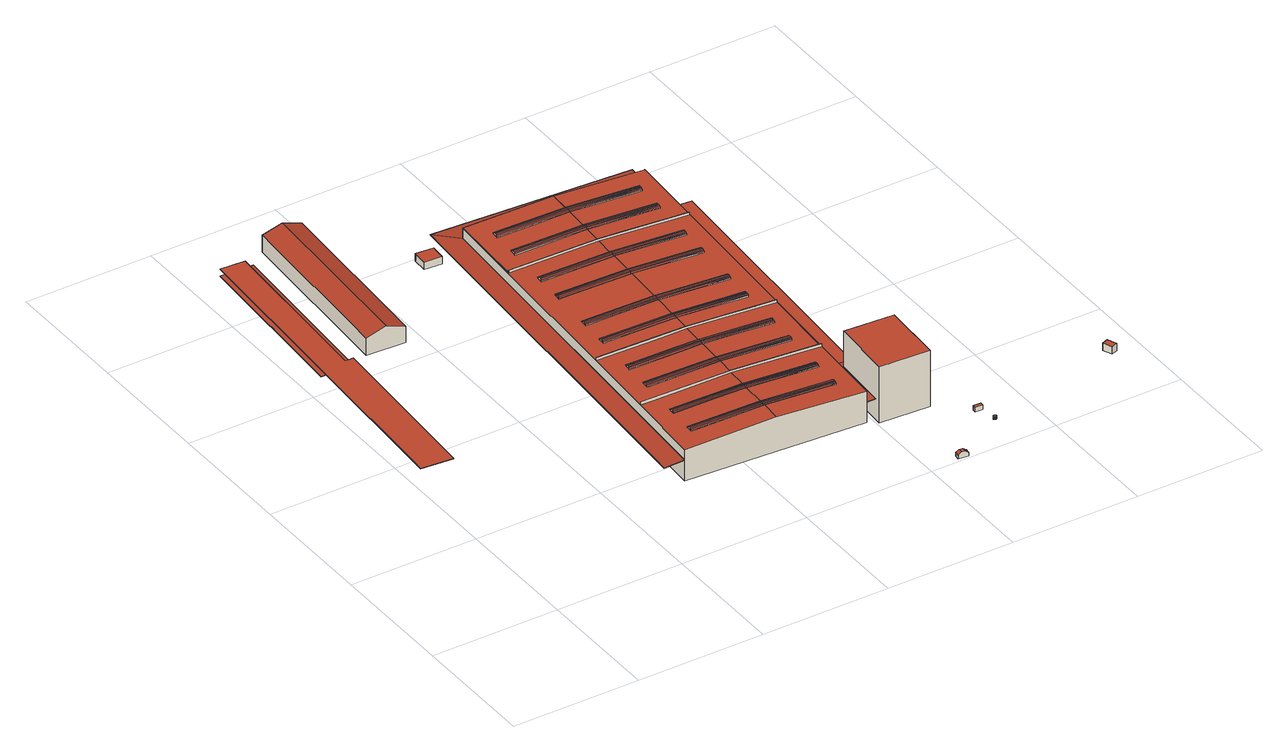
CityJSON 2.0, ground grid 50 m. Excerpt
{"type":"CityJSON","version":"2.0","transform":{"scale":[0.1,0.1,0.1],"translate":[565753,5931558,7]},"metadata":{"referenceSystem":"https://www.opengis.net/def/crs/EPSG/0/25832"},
"CityObjects":{
"building1":{"type":"Building","attributes":{"Grundfläche 2D":"2403.519717","Grundhöhe NN":"12.457"},"geometry":[{"type":"Solid","lod":"3","boundaries":[[[[0,1,2,3,4,5]],[[6,7,8,9]],[[10,11,5,4]],[[11,12,0,5]],[[12,13,1,0]],[[13,14,2,1]],[[14,15,3,2]],[[15,10,4,3]],[[16,17,9,8]],[[17,18,6,9]],[[18,19,7,6]],[[19,16,8,7]],[[15,14,13,12,11,10]],[[19,18,17,16]]]],"semantics":{"surfaces":[{"type":"RoofSurface"},{"type":"WallSurface"},{"type":"GroundSurface"}],"values":[[0,0,1,1,1,1,1,1,1,1,1,1,2,2]]}}]},
"building2":{"type":"Building","attributes":{"Grundfläche 2D":"1082.745648","Grundhöhe NN":"7.432"},"geometry":[{"type":"Solid","lod":"3","boundaries":[[[[20,21,22,23]],[[24,21,20,25]],[[23,22,26,27]],[[25,20,23,27,28]],[[24,25,28,29]],[[26,22,21,24,29]],[[27,26,29,28]]]],"semantics":{"surfaces":[{"type":"RoofSurface"},{"type":"WallSurface"},{"type":"GroundSurface"}],"values":[[0,0,1,1,1,1,2]]}}]},
"building3":{"type":"Building","attributes":{"Grundfläche 2D":"41.441496","Grundhöhe NN":"8.062"},"children":["building3-1"],"geometry":[{"type":"Solid","lod":"3","boundaries":[[[[30,31,32,33]],[[34,35,33,32]],[[35,36,30,33]],[[36,37,31,30]],[[37,34,32,31]],[[37,36,35,34]]]],"semantics":{"surfaces":[{"type":"RoofSurface"},{"type":"WallSurface"},{"type":"GroundSurface"}],"values":[[0,1,1,1,1,2]]}}]},
"building3-1":{"type":"BuildingInstallation","parents":["building3"],"geometry":[{"type":"MultiSurface","lod":"3","boundaries":[[[38,39,40,41]],[[40,42,43,41]],[[39,38,44,45]],[[40,39,45,46]],[[42,40,46,47]],[[43,42,47,48]],[[41,43,48,49]],[[38,41,49,44]],[[45,44,49,46]],[[47,46,49,48]]],"semantics":{"surfaces":[{"type":"RoofSurface"},{"type":"WallSurface"},{"type":"OuterCeilingSurface"}],"values":[0,0,1,1,1,1,1,1,2,2]}}]},
"building4":{"type":"Building","attributes":{"Grundfläche 2D":"41.441496","Grundhöhe NN":"8.062"},"children":["building4-1"],"geometry":[{"type":"Solid","lod":"3","boundaries":[[[[30,31,32,33]],[[34,35,33,32]],[[35,36,30,33]],[[36,37,31,30]],[[37,34,32,31]],[[37,36,35,34]]]],"semantics":{"surfaces":[{"type":"RoofSurface"},{"type":"WallSurface"},{"type":"GroundSurface"}],"values":[[0,1,1,1,1,2]]}}]},
"building4-1":{"type":"BuildingInstallation","parents":["building4"],"geometry":[{"type":"MultiSurface","lod":"3","boundaries":[[[38,39,40,41]],[[40,42,43,41]],[[39,38,44,45]],[[40,39,45,46]],[[42,40,46,47]],[[43,42,47,48]],[[41,43,48,49]],[[38,41,49,44]],[[45,44,49,46]],[[47,46,49,48]]],"semantics":{"surfaces":[{"type":"RoofSurface"},{"type":"WallSurface"},{"type":"OuterCeilingSurface"}],"values":[0,0,1,1,1,1,1,1,2,2]}}]},
"building5":{"type":"Building","attributes":{"Grundfläche 2D":"10596.320521","Grundhöhe NN":"7.196"},"children":["building5-1","building5-2","building5-3","building5-4","building5-5","building5-6"],"geometry":[{"type":"MultiSurface","lod":"3","boundaries":[[[50,51,52]],[[51,53,54,52]],[[50,55,56,57]],[[57,51,50]],[[58,59,60,57,56]],[[61,62,54,53]],[[63,64,62,61]],[[65,66,64,63]],[[67,68,65]],[[68,66,65]],[[68,67,69,70,71]],[[72,73,68,71]],[[74,75,76]],[[75,77,78,76]],[[79,74,80,81,82]],[[79,75,74]],[[83,79,82]],[[84,79,83]],[[85,86,78,77]],[[85,87,88,86]],[[87,89,90,88]],[[91,90,89]],[[91,92,93,94]],[[94,95,91]],[[95,96,97,91]],[[97,90,91]],[[98,99,100]],[[99,101,102,100]],[[103,104,98,105,106,107]],[[104,99,98]],[[101,108,109,102]],[[108,110,111,109]],[[112,113,111,110]],[[114,115,112]],[[115,113,112]],[[115,114,116,117,118]],[[119,120,115,118]],[[121,122,123,124]],[[125,126,127,128,121,124]],[[129,130,131,132,133]],[[132,134,135,133]],[[134,136,137,135]],[[136,138,139,137]],[[138,140,141,139]],[[140,142,143,141]],[[142,144,145,143]],[[144,146,147,145]],[[148,105,98,149,150]],[[100,151,149,98]],[[100,102,152,151]],[[109,153,152,102]],[[111,154,153,109]],[[111,113,155,154]],[[113,115,156,155]],[[156,115,120,157,158]],[[159,160,161]],[[161,162,163,159]],[[164,165,166,160,167]],[[160,166,161]],[[168,166,165]],[[162,169,170,163]],[[169,171,172,170]],[[173,174,172,171]],[[175,176,173]],[[176,174,173]],[[175,177,178,176]],[[179,180,176,178]],[[181,182,183,184,185]],[[184,186,187,185]],[[186,188,189,187]],[[188,190,191,189]],[[190,192,193,191]],[[192,194,195,193]],[[194,196,197,195]],[[196,198,199,197]],[[200,201,202,203,204]],[[205,206,202,201,207,208,209,210,211,212]],[[213,214,215,216,217,218]],[[219,213,218,220,221,222,223,224]],[[225,226,227]],[[227,226,228,229]],[[225,230,231,232]],[[232,226,225]],[[233,232,231]],[[234,235,229,228]],[[236,237,235,234]],[[236,238,239,237]],[[240,239,238]],[[240,241,242,243]],[[243,239,240]],[[244,245,243,242]],[[246,247,248]],[[247,249,250,248]],[[251,246,252,253,254]],[[251,247,246]],[[255,251,254]],[[256,257,250,249]],[[256,258,259,257]],[[258,260,261,259]],[[262,261,260]],[[263,262,264,265,266]],[[263,261,262]],[[267,263,266]],[[268,269,270]],[[269,271,272,270]],[[268,273,274,275]],[[275,269,268]],[[276,275,274]],[[277,278,272,271]],[[277,279,280,278]],[[281,282,280,279]],[[283,284,281]],[[284,282,281]],[[283,285,286,284]],[[287,284,286]],[[132,288,134]],[[288,289,136,134]],[[132,131,290,291]],[[291,288,132]],[[292,293,291,290]],[[294,138,136,289]],[[294,295,140,138]],[[295,296,142,140]],[[297,142,296]],[[298,299,297]],[[299,300,297]],[[144,142,297]],[[300,301,146,144,297]],[[302,230,225,303,304]],[[227,305,303,225]],[[227,229,306,305]],[[229,235,307,306]],[[235,237,308,307]],[[237,239,309,308]],[[239,243,310,309]],[[243,245,311,310]],[[184,312,186]],[[312,313,188,186]],[[184,183,314,315]],[[314,316,315]],[[315,312,184]],[[317,190,188,313]],[[317,318,192,190]],[[319,194,192,318]],[[320,196,319]],[[196,194,319]],[[320,321,322,196]],[[198,196,322]],[[323,324,325]],[[324,326,325]],[[325,326,327,328]],[[323,329,330,324]],[[331,324,330]],[[332,333,328,327]],[[332,334,335,333]],[[336,337,335,334]],[[338,339,336]],[[339,337,336]],[[338,340,341,339]],[[339,341,342,343]],[[344,345,346,347,348,349,350,351,352,353,354,355,356,357,358,359,360,361,362,363,364,365,366,367,368,369,370,371,372,373,374,375,376,377,378,379,380,381,382,383,384,385,386,387,388]],[[370,389,371]],[[390,391,392,393,394,395,396,397,398,399,400,401,402,403,404,405,406,407,408,409,410,411,412,413,414,415,371,389,416,417]],[[414,418,415]],[[419,420,421,422,423,424,425,426,427,428,429,430,415,418,431,432]],[[429,433,430]],[[434,388,387,435,436,437,438,439,440,441,384,383,442,443,444,445,446,447,448,449,450,375,374,451,452,453]],[[454,434,453]],[[455,456,457,458,459,460,461,351,350,462,454,453,463,464,465,430,433,466,467,468,469,470,471,472,473,474,475,420,419,476,477,478,479,480,481,482,483,484,432,431,485,486,413,412,487,488,489,490,491,492,410,409,493,494,495,496,497,498,499,500,501,406,405,502,503,504,505,506,507,508,509,510,511,402,401,512,513,514,515,516,517,518,519,520,391,390,521,522,523,524,368,367,525,526,527,528,529,530,531,532,533,534,355,354,535,536]],[[371,537,538,346]],[[538,345,346]],[[501,500,60,59,58,56,55,407,406]],[[500,499,498,497,496,495,494,69,67,65,63,61,53,51,57,60]],[[409,408,73,72,71,70,69,494,493]],[[511,510,509,84,83,82,81,80,403,402]],[[509,508,507,506,505,504,503,92,91,89,87,85,77,75,79,84]],[[95,94,93,92,503,502,405,404,96]],[[105,356,355,534,533,532,103,107,106]],[[532,531,530,529,528,527,526,116,114,112,110,108,101,99,104,103]],[[367,366,120,119,118,117,116,526,525]],[[418,414,123,122]],[[414,413,486,125,124,123]],[[486,485,126,125]],[[121,128,127,126,485,431,418,122]],[[392,131,130,129,394,393]],[[399,398,147,146,400]],[[398,397,396,395,394,129,133,135,137,139,141,143,145,147]],[[356,105,148,150,358,357]],[[120,366,365,364,158,157]],[[364,363,362,361,360,359,358,150,149,151,152,153,154,155,156,158]],[[461,460,168,165,164,167,352,351]],[[460,459,458,457,456,455,536,177,175,173,171,169,162,161,166,168]],[[179,178,177,536,535,354,353,180]],[[377,376,183,182,181]],[[381,199,198,382]],[[381,380,379,378,377,181,185,187,189,191,193,195,197,199]],[[347,346,200,204]],[[344,388,434,210,209,208,207,201,200,346,345]],[[211,210,434,454]],[[211,454,462,350,349,348,347,204,203,202,206,205,212]],[[389,370,216,215]],[[370,369,368,524,523,222,221,220,218,217,216]],[[523,522,223,222]],[[219,224,223,522,521,390,417,416,389,215,214,213]],[[231,230,420,475,474,233]],[[474,473,472,471,470,469,468,467,241,240,238,236,234,228,226,232,233]],[[241,467,466,433,244,242]],[[245,244,433,429]],[[411,410,492,255,254,253,252]],[[492,491,490,489,488,487,264,262,260,258,256,249,247,251,255]],[[265,264,487,412,267,266]],[[273,432,484,483,276,274]],[[483,482,481,480,479,478,477,285,283,281,279,277,271,269,275,276]],[[419,287,286,285,477,476]],[[290,131,392,391,520,519,293,292]],[[519,518,517,516,515,514,513,298,297,296,295,294,289,288,291,293]],[[146,301,300,299,298,513,512,401,400]],[[420,230,302,304,422,421]],[[427,311,245,429,428]],[[427,426,425,424,423,422,304,303,305,306,307,308,309,310,311]],[[450,449,316,314,183,376,375]],[[449,448,447,446,445,444,443,321,320,319,318,317,313,312,315,316]],[[383,382,198,322,321,443,442]],[[330,329,385,384,441,440,331]],[[331,440,439,438,437,436,340,338,336,334,332,327,326,324]],[[387,386,343,342,341,340,436,435]],[[373,372,371,415,539,540]],[[541,451,374,373,540,542]],[[543,544,545,464,463,453,452,451,541,546]],[[415,430,465,464,545,539]],[[541,542,540,539,545,544,543,546]]],"semantics":{"surfaces":[{"type":"RoofSurface"},{"type":"WallSurface"},{"type":"GroundSurface"}],"values":[0,0,0,0,0,0,0,0,0,0,0,0,0,0,0,0,0,0,0,0,0,0,0,0,0,0,0,0,0,0,0,0,0,0,0,0,0,0,0,0,0,0,0,0,0,0,0,0,0,0,0,0,0,0,0,0,0,0,0,0,0,0,0,0,0,0,0,0,0,0,0,0,0,0,0,0,0,0,0,0,0,0,0,0,0,0,0,0,0,0,0,0,0,0,0,0,0,0,0,0,0,0,0,0,0,0,0,0,0,0,0,0,0,0,0,0,0,0,0,0,0,0,0,0,0,0,0,0,0,0,0,0,0,0,0,0,0,0,0,0,0,0,0,0,0,0,0,0,0,0,0,0,0,0,0,0,0,0,0,0,0,0,0,0,0,0,0,0,0,1,1,1,1,1,1,1,1,1,1,1,1,1,1,1,1,1,1,1,1,1,1,1,1,1,1,1,1,1,1,1,1,1,1,1,1,1,1,1,1,1,1,1,1,1,1,1,1,1,1,1,1,1,1,1,1,1,1,1,1,1,2]}}]},
"building5-1":{"type":"BuildingInstallation","parents":["building5"],"geometry":[{"type":"MultiSurface","lod":"3","boundaries":[[[547,548,273,268,549]],[[268,270,550,549]],[[270,272,551,550]],[[272,278,552,551]],[[278,280,553,552]],[[280,282,554,553]],[[282,284,555,554]],[[284,287,556,555]],[[273,548,547,557,432]],[[556,287,419,558]],[[558,559,560,561,562,563,557,547,549,550,551,552,553,554,555,556]]],"semantics":{"surfaces":[{"type":"RoofSurface"},{"type":"WallSurface"}],"values":[0,0,0,0,0,0,0,0,1,1,1]}}]},
"building5-2":{"type":"BuildingInstallation","parents":["building5"],"geometry":[{"type":"MultiSurface","lod":"3","boundaries":[[[246,564,565,252]],[[566,564,246,248]],[[567,566,248,250]],[[568,567,250,257]],[[569,568,257,259]],[[570,569,259,261]],[[571,570,261,263]],[[572,571,263,267]],[[573,411,252,565]],[[412,574,572,267]],[[574,575,576,577,578,573,565,564,566,567,568,569,570,571,572]]],"semantics":{"surfaces":[{"type":"RoofSurface"},{"type":"WallSurface"}],"values":[0,0,0,0,0,0,0,0,1,1,1]}}]},
"building5-3":{"type":"BuildingInstallation","parents":["building5"],"geometry":[{"type":"MultiSurface","lod":"3","boundaries":[[[579,55,50,580]],[[50,52,581,580]],[[52,54,582,581]],[[54,62,583,582]],[[62,64,584,583]],[[64,66,585,584]],[[66,68,586,585]],[[68,73,587,586]],[[407,55,579,588,589]],[[590,587,73,408]],[[590,591,592,593,588,579,580,581,582,583,584,585,586,587]]],"semantics":{"surfaces":[{"type":"RoofSurface"},{"type":"WallSurface"}],"values":[0,0,0,0,0,0,0,0,1,1,1]}}]},
"building5-4":{"type":"BuildingInstallation","parents":["building5"],"geometry":[{"type":"MultiSurface","lod":"3","boundaries":[[[323,594,595,596,329]],[[597,594,323,325]],[[598,597,325,328]],[[599,598,328,333]],[[600,599,333,335]],[[601,600,335,337]],[[602,601,337,339]],[[603,604,602,339,343]],[[385,329,596,595,605,606]],[[604,603,343,386,607]],[[607,608,609,610,605,595,594,597,598,599,600,601,602,604]]],"semantics":{"surfaces":[{"type":"RoofSurface"},{"type":"WallSurface"}],"values":[0,0,0,0,0,0,0,0,1,1,1]}}]},
"building5-5":{"type":"BuildingInstallation","parents":["building5"],"geometry":[{"type":"MultiSurface","lod":"3","boundaries":[[[611,80,74,612]],[[74,76,613,612]],[[76,78,614,613]],[[78,86,615,614]],[[86,88,616,615]],[[88,90,617,616]],[[90,97,618,617]],[[97,96,619,618]],[[403,80,611,620,621]],[[622,623,619,96,404]],[[623,624,625,626,627,620,611,612,613,614,615,616,617,618,619]]],"semantics":{"surfaces":[{"type":"RoofSurface"},{"type":"WallSurface"}],"values":[0,0,0,0,0,0,0,0,1,1,1]}}]},
"building5-6":{"type":"BuildingInstallation","parents":["building5"],"geometry":[{"type":"MultiSurface","lod":"3","boundaries":[[[628,167,160,629,630]],[[631,629,160,159]],[[159,163,632,631]],[[170,633,632,163]],[[170,172,634,633]],[[174,635,634,172]],[[174,176,636,635]],[[636,176,180,637,638]],[[630,639,640,352,167,628]],[[180,353,641,642,638,637]],[[642,643,644,645,639,630,629,631,632,633,634,635,636,638]]],"semantics":{"surfaces":[{"type":"RoofSurface"},{"type":"WallSurface"}],"values":[0,0,0,0,0,0,0,0,1,1,1]}}]},
"building6":{"type":"Building","attributes":{"Grundfläche 2D":"7.592262","Grundhöhe NN":"7.391"},"geometry":[{"type":"Solid","lod":"3","boundaries":[[[[646,647,648,649]],[[650,647,646,651]],[[652,651,653]],[[650,651,652]],[[649,648,654,655]],[[653,651,646,649,655,656]],[[652,653,656,657]],[[648,647,650,652,657,654]],[[656,655,654,657]]]],"semantics":{"surfaces":[{"type":"RoofSurface"},{"type":"WallSurface"},{"type":"GroundSurface"}],"values":[[0,0,0,0,1,1,1,1,2]]}}]},
"building7":{"type":"Building","attributes":{"Grundfläche 2D":"477.138367","Grundhöhe NN":"7.074"},"geometry":[{"type":"Solid","lod":"3","boundaries":[[[[658,659,660,661]],[[659,658,662,663]],[[660,659,663,664]],[[661,660,664,665]],[[658,661,665,662]],[[663,662,665,664]]]],"semantics":{"surfaces":[{"type":"RoofSurface"},{"type":"WallSurface"},{"type":"GroundSurface"}],"values":[[0,1,1,1,1,2]]}}]},
"building8":{"type":"Building","attributes":{"Grundfläche 2D":"941.841077","Grundhöhe NN":"15.283"},"geometry":[{"type":"Solid","lod":"3","boundaries":[[[[666,667,668,669,670]],[[671,672,673,674,666,675]],[[668,667,676,677,678]],[[669,668,678,679]],[[670,669,679,680]],[[666,670,680,677]],[[675,666,677,681]],[[671,675,681,682]],[[672,671,682,683]],[[673,672,683,684]],[[673,684,676,667,674]],[[667,666,674]],[[678,677,680,679]],[[676,684,683,682,681,677]]]],"semantics":{"surfaces":[{"type":"RoofSurface"},{"type":"WallSurface"},{"type":"GroundSurface"}],"values":[[0,0,1,1,1,1,1,1,1,1,1,1,2,2]]}}]},
"building9":{"type":"Building","attributes":{"Grundfläche 2D":"1.188672","Grundhöhe NN":"7.613"},"geometry":[{"type":"Solid","lod":"3","boundaries":[[[[685,686,687,688,689,690,691,692,693,694,695,696,697,698,699,700,701,702,703,704,705,706,707,708,709]],[[710,711,691,690]],[[711,712,692,691]],[[712,713,693,692]],[[713,714,694,693]],[[714,715,695,694]],[[715,716,696,695]],[[716,717,697,696]],[[717,718,698,697]],[[718,719,699,698]],[[719,720,700,699]],[[720,721,701,700]],[[721,722,702,701]],[[722,723,703,702]],[[723,724,704,703]],[[724,725,705,704]],[[725,726,706,705]],[[726,727,707,706]],[[727,728,708,707]],[[728,729,709,708]],[[729,730,685,709]],[[730,731,686,685]],[[731,732,687,686]],[[733,710,690,689]],[[732,734,688,687]],[[734,733,689,688]],[[727,726,725,724,723,722,721,720,719,718,717,716,715,714,713,712,711,710,733,734,732,731,730,729,728]]]],"semantics":{"surfaces":[{"type":"RoofSurface"},{"type":"WallSurface"},{"type":"GroundSurface"}],"values":[[0,1,1,1,1,1,1,1,1,1,1,1,1,1,1,1,1,1,1,1,1,1,1,1,1,1,2]]}}]},
"building10":{"type":"Building","attributes":{"Grundfläche 2D":"4.204610","Grundhöhe NN":"7.625"},"geometry":[{"type":"Solid","lod":"3","boundaries":[[[[735,736,737,738]],[[739,740,738,737]],[[740,741,735,738]],[[741,742,736,735]],[[742,739,737,736]],[[742,741,740,739]]]],"semantics":{"surfaces":[{"type":"RoofSurface"},{"type":"WallSurface"},{"type":"GroundSurface"}],"values":[[0,1,1,1,1,2]]}}]},
"building11":{"type":"Building","attributes":{"Grundfläche 2D":"9.742242","Grundhöhe NN":"7.681"},"geometry":[{"type":"Solid","lod":"3","boundaries":[[[[743,744,745,746]],[[747,748,746,745]],[[748,749,743,746]],[[749,750,744,743]],[[750,747,745,744]],[[750,749,748,747]]]],"semantics":{"surfaces":[{"type":"RoofSurface"},{"type":"WallSurface"},{"type":"GroundSurface"}],"values":[[0,1,1,1,1,2]]}}]}
},
"vertices":[
[175,1521,84],[143,1523,84],[184,2201,84],[88,2206,86],[6,847,86],[134,839,84],[216,2199,57],[88,2206,57],[47,1523,57],[175,1521,57],[6,847,84],[134,839,82],[175,1521,82],[143,1523,82],[184,2201,82],[88,2206,84],[47,1523,55],[175,1521,55],[216,2199,55],[88,2206,55],
[360,1604,97],[402,2307,96],[325,2312,73],[283,1608,73],[478,2303,71],[436,1599,71],[325,2312,4],[283,1608,4],[436,1599,4],[478,2303,4],
[718,1919,41],[787,1915,41],[791,1974,41],[722,1979,41],[791,1974,11],[722,1979,11],[718,1919,11],[787,1915,11],
[1565,1867,87],[1570,1948,82],[792,1995,82],[867,1910,87],[696,410,82],[775,405,87],[1565,1867,85],[1570,1948,80],[792,1995,80],[696,410,80],[775,405,85],[867,1910,85],
[1184,1363,147],[1465,1350,141],[1184,1367,148],[1465,1354,142],[1184,1371,149],[1184,1360,144],[1331,1351,140],[1465,1347,139],[1412,1347,138],[1449,1344,137],[1465,1343,137],[1465,1358,142],[1185,1375,150],[1466,1362,141],[1185,1379,149],[1466,1366,140],[1185,1382,148],[1466,1369,138],[1185,1386,146],[1466,1371,137],[1420,1373,138],[1325,1379,140],[1187,1387,144],[1185,1387,144],[1173,1183,147],[1454,1170,141],[1173,1186,148],[1454,1173,142],[1174,1190,149],[1454,1166,139],[1173,1180,144],[1360,1168,139],[1368,1168,139],[1370,1168,139],[1454,1163,137],[1455,1177,142],[1174,1194,150],[1455,1181,141],[1174,1198,149],[1455,1185,140],[1174,1202,148],[1455,1188,138],[1455,1190,137],[1380,1194,139],[1368,1195,139],[1364,1195,139],[1175,1207,144],[1175,1205,146],[1155,885,146],[1436,872,140],[1155,889,148],[1436,876,141],[1156,892,149],[1436,865,136],[1436,868,139],[1155,882,144],[1273,875,141],[1435,865,136],[1437,880,142],[1156,896,149],[1437,883,141],[1156,900,149],[1437,887,140],[1156,904,147],[1437,891,138],[1157,907,145],[1437,892,136],[1281,902,140],[1246,904,141],[1159,909,144],[1157,909,144],[1198,1584,151],[850,1605,140],[850,1603,140],[1198,1582,151],[1546,1561,140],[1546,1563,140],[1477,1567,142],[1282,1579,149],[887,1077,137],[1022,1069,140],[1166,1060,144],[1166,1063,147],[887,1080,139],[1166,1067,148],[887,1083,141],[1166,1071,149],[888,1087,142],[1166,1074,150],[888,1091,142],[1167,1078,149],[888,1095,141],[1167,1082,148],[888,1099,140],[1167,1085,146],[889,1102,138],[1167,1087,144],[889,1104,137],[1081,886,142],[877,902,139],[876,899,136],[877,905,140],[877,909,141],[877,913,142],[878,917,141],[878,921,140],[878,924,138],[1072,914,142],[878,926,136],[1148,770,147],[1148,767,146],[1429,754,140],[1429,757,141],[1148,774,148],[1181,762,142],[1239,758,141],[1429,750,138],[1148,764,143],[1428,747,135],[1429,762,141],[1149,778,149],[1430,765,140],[1149,782,148],[1430,769,139],[1149,786,147],[1430,772,137],[1149,789,145],[1430,774,135],[1247,785,140],[1152,791,143],[1149,791,143],[851,481,135],[874,480,136],[1130,465,143],[1130,468,145],[852,484,138],[1130,471,147],[852,488,139],[1131,475,148],[852,492,140],[1131,479,148],[852,496,140],[1131,483,148],[853,500,140],[1131,487,146],[853,503,139],[1132,490,144],[853,507,136],[1132,492,143],[853,508,135],[797,707,141],[1145,686,151],[1145,688,151],[1144,688,151],[797,709,141],[1147,688,151],[1146,688,151],[1146,686,151],[1217,682,149],[1478,666,141],[1493,665,141],[1493,667,141],[1478,668,142],[1163,988,151],[1046,995,148],[815,1009,141],[814,1007,141],[1047,993,148],[1163,986,151],[1164,988,151],[1304,977,147],[1412,971,144],[1510,965,141],[1511,967,141],[1412,973,144],[1209,1782,148],[1490,1769,142],[1209,1785,149],[1490,1772,143],[1209,1789,150],[1209,1779,145],[1336,1771,142],[1490,1765,140],[1490,1762,137],[1490,1776,143],[1210,1793,150],[1491,1780,142],[1210,1797,150],[1491,1784,141],[1210,1801,149],[1491,1787,139],[1491,1789,137],[1306,1800,142],[1210,1804,146],[1211,1806,145],[1210,1806,145],[1191,1482,147],[1472,1469,141],[1191,1486,148],[1472,1473,142],[1192,1490,149],[1472,1465,139],[1191,1479,144],[1192,1479,144],[1305,1472,141],[1472,1462,137],[1473,1477,142],[1192,1494,150],[1473,1481,141],[1192,1498,149],[1473,1485,140],[1192,1501,148],[1473,1488,138],[1193,1505,146],[1473,1489,137],[1454,1491,137],[1299,1500,141],[1193,1506,144],[1202,1663,148],[1483,1650,142],[1202,1666,149],[1483,1653,143],[1203,1670,150],[1202,1660,145],[1265,1656,143],[1483,1646,140],[1483,1643,137],[1484,1657,143],[1203,1674,150],[1484,1661,142],[1203,1678,150],[1484,1665,141],[1203,1682,149],[1484,1668,139],[1204,1685,146],[1484,1670,137],[1259,1683,144],[1204,1687,145],[1447,1050,141],[1447,1054,142],[1314,1051,140],[1447,1046,139],[1325,1050,140],[1446,1043,137],[1447,1058,142],[1447,1061,141],[1448,1065,140],[1448,1069,138],[1448,1070,137],[1333,1077,140],[1326,1078,140],[1169,1087,144],[1083,1786,142],[930,1799,140],[930,1795,137],[931,1802,142],[931,1806,143],[931,1810,143],[931,1814,142],[932,1818,141],[932,1821,139],[932,1823,137],[1411,455,139],[1411,458,140],[1388,449,136],[1411,451,138],[1411,448,135],[1412,462,140],[1412,466,140],[1412,470,139],[1412,473,136],[1412,475,135],[1358,478,137],[1137,587,145],[1418,570,138],[1138,590,147],[1418,574,139],[1418,577,140],[1138,594,148],[1137,584,143],[1258,576,139],[1418,567,135],[1419,581,140],[1138,598,148],[1419,585,140],[1138,602,148],[1419,589,139],[1138,606,146],[1419,592,136],[1139,609,144],[1419,594,135],[1229,605,140],[1195,607,141],[1139,611,143],[1145,686,142],[842,704,131],[797,707,130],[797,709,130],[1144,688,142],[1145,688,142],[1146,688,142],[1151,764,142],[1148,764,142],[1149,791,142],[1152,791,142],[1158,882,142],[1155,882,142],[1081,886,140],[876,899,132],[877,902,132],[877,913,132],[878,917,132],[878,921,132],[878,924,132],[878,926,132],[1072,914,139],[1157,909,142],[1159,909,142],[1163,986,142],[1047,993,138],[814,1007,130],[794,707,130],[775,405,129],[775,403,129],[1129,383,142],[1134,464,142],[1130,465,142],[851,481,132],[853,500,132],[853,503,132],[853,507,132],[853,508,132],[1132,492,142],[1135,492,142],[1140,583,142],[1137,584,142],[1139,611,142],[1142,611,142],[1146,686,142],[815,1009,130],[1164,988,142],[1168,1060,142],[1166,1060,142],[1022,1069,137],[887,1077,132],[888,1095,132],[888,1099,132],[889,1102,132],[889,1104,132],[1013,1096,137],[1167,1087,142],[1169,1087,142],[1175,1179,142],[1173,1180,142],[1175,1207,142],[1176,1207,142],[1185,1360,142],[1184,1360,142],[1185,1387,142],[1187,1387,142],[1192,1479,142],[1191,1479,142],[1193,1506,142],[1198,1582,142],[850,1603,130],[867,1910,130],[1046,995,138],[1163,988,142],[850,1605,130],[1204,1687,142],[1209,1779,142],[1083,1786,138],[930,1795,133],[931,1810,133],[931,1814,133],[932,1818,133],[932,1821,133],[932,1823,133],[1116,1812,139],[1210,1806,142],[1215,1888,142],[1198,1584,142],[1202,1660,142],[1211,1806,142],[1493,665,130],[1229,605,139],[1419,594,132],[1419,592,132],[1418,577,132],[1418,574,132],[1418,567,132],[1258,576,138],[1358,478,134],[1412,475,132],[1412,473,132],[1412,470,132],[1412,466,132],[1411,458,132],[1411,451,132],[1411,448,132],[1388,449,133],[1476,361,129],[1476,362,129],[1513,965,130],[1493,667,130],[1430,772,132],[1430,769,132],[1430,765,132],[1429,757,132],[1429,750,132],[1428,747,132],[1181,762,141],[1147,688,142],[1550,1563,130],[1568,1867,130],[1565,1867,130],[1306,1800,139],[1491,1789,133],[1491,1787,133],[1491,1784,133],[1491,1780,133],[1490,1776,133],[1490,1772,133],[1490,1765,133],[1490,1762,133],[1336,1771,138],[1437,1673,134],[1484,1670,133],[1484,1668,133],[1484,1665,133],[1484,1661,133],[1483,1653,133],[1483,1646,133],[1483,1643,133],[1467,1644,133],[1546,1563,130],[1546,1561,130],[1473,1489,133],[1473,1488,133],[1473,1477,133],[1472,1473,133],[1472,1465,133],[1472,1462,133],[1461,1371,133],[1466,1371,133],[1466,1369,133],[1466,1366,133],[1466,1362,133],[1465,1354,133],[1465,1347,133],[1465,1343,133],[1449,1344,133],[1380,1194,135],[1455,1190,132],[1455,1188,132],[1455,1185,132],[1455,1177,132],[1454,1173,132],[1454,1166,132],[1454,1163,132],[1368,1168,136],[1360,1168,136],[1326,1078,137],[1448,1070,132],[1448,1069,132],[1448,1065,132],[1447,1058,132],[1447,1054,132],[1447,1046,132],[1446,1043,132],[1314,1051,137],[1282,981,138],[1511,967,130],[1510,965,130],[1281,979,138],[1246,904,139],[1437,892,132],[1437,891,132],[1437,887,132],[1437,883,132],[1436,876,132],[1436,868,132],[1436,865,132],[1435,865,132],[1234,877,140],[1193,788,141],[1430,774,132],[1146,686,130],[842,704,130],[867,1910,2],[775,403,2],[1476,361,2],[1129,383,2],[1513,965,2],[1550,1563,2],[1568,1867,2],[1476,362,2],
[923,1676,137],[939,1675,138],[924,1679,140],[924,1683,142],[924,1687,143],[924,1691,143],[925,1695,142],[925,1698,141],[925,1702,139],[925,1703,137],[923,1676,133],[925,1703,133],[925,1702,133],[925,1698,133],[925,1695,133],[924,1691,133],[924,1679,133],
[913,1499,139],[912,1496,137],[913,1503,141],[913,1506,142],[913,1510,142],[914,1514,141],[914,1518,140],[914,1521,138],[914,1523,137],[912,1496,132],[914,1523,132],[914,1521,132],[914,1518,132],[914,1514,132],[913,1510,132],
[905,1377,137],[905,1380,139],[906,1384,141],[906,1388,142],[906,1391,142],[906,1395,141],[907,1399,140],[907,1403,138],[907,1404,137],[905,1377,132],[923,1376,133],[907,1404,132],[907,1403,132],[907,1399,132],[906,1395,132],
[859,603,138],[859,600,135],[1020,591,140],[859,607,139],[859,611,140],[859,615,140],[860,619,140],[860,622,139],[860,626,136],[1054,616,140],[860,627,135],[859,600,132],[1020,591,138],[860,627,132],[860,626,132],[860,622,132],[860,619,132],
[894,1196,137],[895,1199,139],[895,1203,141],[895,1207,142],[895,1211,142],[896,1215,141],[896,1218,140],[896,1222,138],[896,1223,137],[894,1196,132],[983,1191,136],[974,1219,135],[896,1223,132],[896,1222,132],[896,1218,132],[896,1215,132],[895,1211,132],
[1060,769,141],[869,784,138],[869,780,135],[870,787,140],[870,791,141],[870,795,141],[870,799,140],[870,803,139],[871,806,137],[1030,798,140],[871,808,135],[869,780,132],[1121,765,141],[1112,793,141],[871,808,132],[871,806,132],[870,803,132],[870,799,132],
[1628,9,27],[1630,28,27],[1616,29,18],[1614,11,18],[1643,27,27],[1641,8,27],[1656,25,18],[1654,7,18],[1616,29,4],[1614,11,4],[1654,7,4],[1656,25,4],
[1526,580,230],[1511,337,230],[1707,325,230],[1721,568,230],[1526,580,1],[1511,337,1],[1707,325,1],[1721,568,1],
[1491,605,86],[1558,601,85],[1569,600,85],[1635,1680,85],[1557,1685,86],[1513,360,86],[1526,580,86],[1557,578,86],[1558,601,86],[1476,362,86],[1558,601,84],[1491,605,84],[1569,600,83],[1635,1680,83],[1557,1685,84],[1476,362,84],[1513,360,84],[1526,580,84],[1557,578,84],
[1851,145,17],[1850,146,17],[1848,146,17],[1847,147,17],[1845,146,17],[1844,146,17],[1842,145,17],[1841,144,17],[1841,143,17],[1840,141,17],[1840,140,17],[1841,138,17],[1841,137,17],[1842,136,17],[1844,135,17],[1845,134,17],[1847,134,17],[1848,134,17],[1850,135,17],[1851,136,17],[1852,137,17],[1852,139,17],[1853,140,17],[1852,142,17],[1852,143,17],[1844,146,6],[1842,145,6],[1841,144,6],[1841,143,6],[1840,141,6],[1840,140,6],[1841,138,6],[1841,137,6],[1842,136,6],[1844,135,6],[1845,134,6],[1847,134,6],[1848,134,6],[1850,135,6],[1851,136,6],[1852,137,6],[1852,139,6],[1853,140,6],[1852,142,6],[1852,143,6],[1851,145,6],[1850,146,6],[1848,146,6],[1845,146,6],[1847,147,6],
[1843,222,24],[1814,224,24],[1812,210,24],[1842,208,24],[1812,210,6],[1842,208,6],[1843,222,6],[1814,224,6],
[2407,253,37],[2393,289,37],[2369,280,37],[2384,244,37],[2369,280,7],[2384,244,7],[2407,253,7],[2393,289,7]
]}
